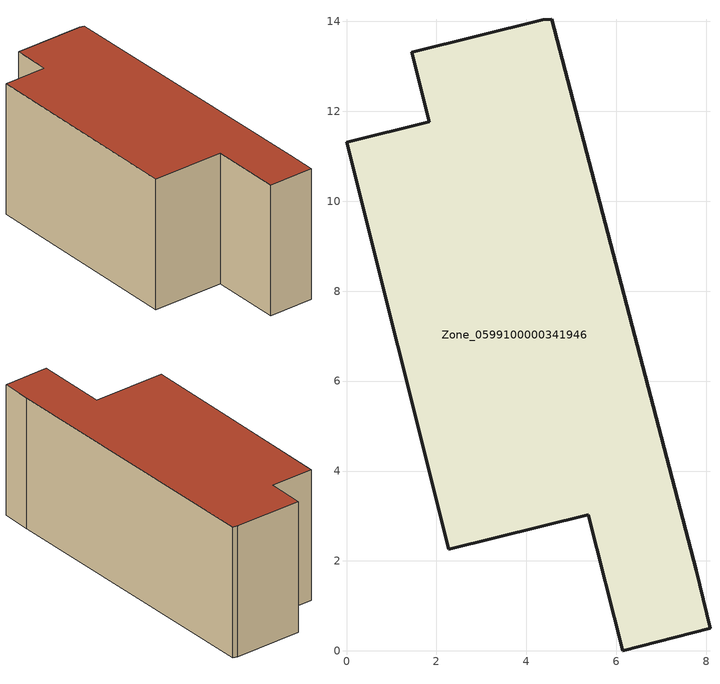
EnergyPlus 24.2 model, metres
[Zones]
Zone_0599100000341946
 floor ground (C_G): 0,11.31 1.84,11.77 1.45,13.31 4.36,14.04 4.56,14.05 7.77,1.79 8.08,0.51 6.15,0 5.37,3.03 2.27,2.26 z0
 wall outside (C_F): 1.84,11.77 0,11.31 2.27,2.26 5.37,3.03 6.15,0 8.08,0.51 7.77,1.79 4.56,14.05 4.36,14.04 1.45,13.31 1.84,11.77 z0:5.88
 roof outside (C_R): 7.77,1.79 4.56,14.05 4.36,14.04 1.45,13.31 1.84,11.77 0,11.31 2.27,2.26 5.37,3.03 6.15,0 8.08,0.51 z5.88
[BUILDING]
Pand.0599100000341946: North Axis=0; Terrain=City; Loads Convergence Tolerance Value=0.04; Temperature Convergence Tolerance Value=0.4; Solar Distribution=FullExterior; Maximum Number of Warmup Days=25; Minimum Number of Warmup Days=1
[Site:Location]
Rotterdam.The.Hague.AP_ZH_NLD Design_Conditions: Latitude=51.96; Longitude=4.45; Time Zone=1; Elevation=-4.5
[SITE:GROUNDTEMPERATURE:BUILDINGSURFACE]
18, 18, 18, 18, 18, 18, 18, 18, 18, 18, 18, 18
[MATERIAL] Thermal Absorptance=0.9; Solar Absorptance=0.7; Visible Absorptance=0.7
Name | Roughness | Thickness | Conductivity | Density | Specific Heat
G.TI.1992-2005 | MediumSmooth | 0.15 | 0.06 | 540 | 1210
F.TI.1992-2005 | Rough | 0.3 | 0.12 | 1920 | 840
R.TI.1992-2005 | MediumRough | 0.2 | 0.08 | 1500 | 1000
[CONSTRUCTION]
C_G: G.TI.1992-2005
C_F: F.TI.1992-2005
C_R: R.TI.1992-2005
[ZONE]
Zone_0599100000341946: Type=1; Multiplier=1; Ceiling Height=Autocalculate; Volume=Autocalculate; Floor Area=autocalculate; Part of Total Floor Area=Yes
[ZONEINFILTRATION:DESIGNFLOWRATE]
Infil_Zone_0599100000341946: Zone or ZoneList or Space or SpaceList=Zone_0599100000341946; Schedule=AlwaysOn; Design Flow Rate Calculation Method=Flow/Area; Flow Rate per Floor Area=0.0015; Constant Term Coefficient=1; Temperature Term Coefficient=0; Velocity Term Coefficient=0; Velocity Squared Term Coefficient=0
[HVACTEMPLATE:ZONE:IDEALLOADSAIRSYSTEM]
Zone_0599100000341946: Maximum Heating Supply Air Temperature=50; Minimum Cooling Supply Air Temperature=13; Maximum Heating Supply Air Humidity Ratio=0.0156; Minimum Cooling Supply Air Humidity Ratio=0.0077; Heating Limit=NoLimit; Cooling Limit=NoLimit; Dehumidification Control Type=ConstantSensibleHeatRatio; Cooling Sensible Heat Ratio=0.7; Dehumidification Setpoint=60; Humidification Control Type=None; Humidification Setpoint=30; Outdoor Air Method=None; Outdoor Air Flow Rate per Person=0.00944; Outdoor Air Flow Rate per Zone Floor Area=0; Outdoor Air Flow Rate per Zone=0; Demand Controlled Ventilation Type=None; Outdoor Air Economizer Type=NoEconomizer; Heat Recovery Type=None; Sensible Heat Recovery Effectiveness=0.7; Latent Heat Recovery Effectiveness=0.65
[ZONECONTROL:THERMOSTAT]
ThermostatControl_Zone_0599100000341946: Zone or ZoneList=Zone_0599100000341946; Control Type Schedule=DualSetpointControlType; Control 1=Thermostat_Zone_0599100000341946; Temperature Difference Between Cutout And Setpoint=0
[THERMOSTATSETPOINT:DUALSETPOINT]
Thermostat_Zone_0599100000341946: Heating Setpoint Temperature Schedule=HeatingSetpoint_Zone_0599100000341946; Cooling Setpoint Temperature Schedule=CoolingSetpoint_Zone_0599100000341946
[SCHEDULE:COMPACT]
HeatingSetpoint_Zone_0599100000341946: Through: 12/31, For: AllDays, Until: 24:00, 21
CoolingSetpoint_Zone_0599100000341946: Through: 12/31, For: AllDays, Until: 24:00, 24
DualSetpointControlType: Through: 12/31, For: AllDays, Until: 24:00, 4
AlwaysOn: Through: 12/31, For: AllDays, Until: 24:00, 1
